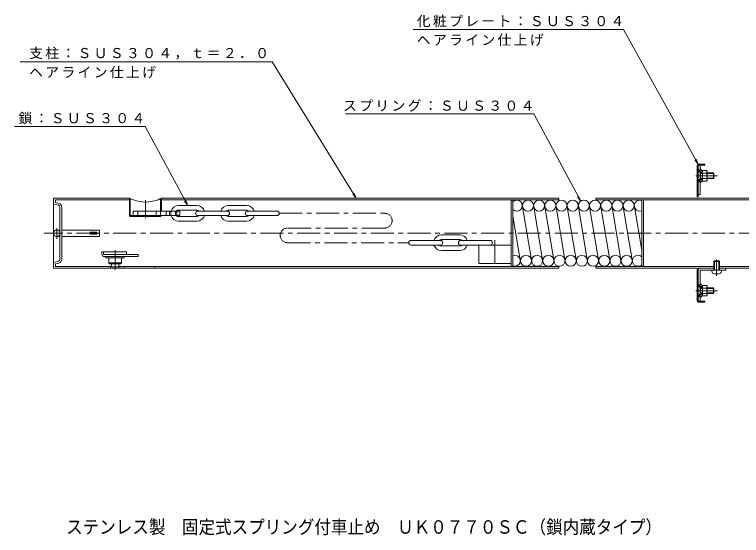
# Model space of a CAD drawing. Units: millimetres, scale not verified. Extents: x -807 to 893, y -677 to 467.
# Drawn here: x -515 to 276, y -677 to -111 of the extents above; entities that cross this region are included whole.
import ezdxf
from ezdxf.enums import TextEntityAlignment as Align

# ---------------------------------------------------------------- set-up
doc = ezdxf.new("R2010")
doc.units = ezdxf.units.MM
doc.header["$LTSCALE"] = 5
for name, pattern in [('CHAIN1', [8, 5, -1, 1, -1]), ('DASHED1', [1.8, 1.2, -0.6]), ('DOUBLE_CHAIN1', [8.8, 5, -1, 0.6, -0.6, 0.6, -1])]:
    doc.linetypes.add(name, pattern=pattern)
for name, color, linetype, lineweight in [('0-0_通り芯', 3, 'Continuous', 9), ('0-5_寸法', 7, 'Continuous', 9), ('0-6_ハッチ', 7, 'Continuous', 9), ('0-A', 7, 'Continuous', 9)]:
    doc.layers.add(name, color=color, linetype=linetype, lineweight=lineweight)
doc.layers.add('0-F', color=2, linetype='Continuous')
doc.styles.add('ＭＳ ゴシック', font='')
doc.styles.get('ＭＳ ゴシック').set_extended_font_data('MS Gothic')

msp = doc.modelspace()

# ---------------------------------------------------------------- linework, layer by layer
at = {"layer": '0-0_通り芯'}
for p, q in [((-472.213, -386.909), (-472.213, -310.609)), ((-472.213, -310.609), (-389.712, -310.609)), ((-470.212, -315.314), (-470.212, -312.609)), ((-470.212, -312.609), (-389.712, -312.609)), ((-466.325, -316.358), (-470.212, -315.314)), ((-354.713, -310.609), (77.287, -310.609)), ((-354.713, -312.609), (77.287, -312.609)), ((25.287, -384.759), (25.287, -312.759)), ((27.288, -312.759), (25.287, -312.759)), ((27.288, -312.759), (27.288, -384.759)), ((77.287, -310.609), (77.287, -312.609)), ((117.287, -312.609), (117.287, -310.609)), ((117.287, -310.609), (487.787, -310.609)), ((117.287, -312.609), (487.787, -312.609)), ((167.288, -312.609), (167.288, -384.909)), ((169.287, -312.609), (169.287, -384.909)), ((-472.213, -316.848), (-466.695, -318.327)), ((-465.212, -377.259), (-465.212, -320.259)), ((-463.212, -320.259), (-463.212, -377.259)), ((47.707, -379.745), (37.378, -317.772)), ((59.873, -379.745), (49.544, -317.772)), ((72.038, -379.745), (61.709, -317.772)), ((84.204, -379.745), (73.875, -317.772)), ((96.369, -379.745), (86.04, -317.772)), ((108.535, -379.745), (98.206, -317.772)), ((120.7, -379.745), (110.371, -317.772)), ((132.866, -379.745), (122.537, -317.772)), ((145.031, -379.745), (134.702, -317.772)), ((157.197, -379.745), (146.868, -317.772)), ((167.288, -367.296), (159.033, -317.772)), ((27.288, -330.221), (35.541, -379.745)), ((-465.212, -345.259), (-468.712, -345.259)), ((-468.712, -352.259), (-465.212, -352.259)), ((-419.712, -371.909), (-419.712, -368.909)), ((-472.213, -380.669), (-466.695, -379.191)), ((-417.713, -373.909), (-380.213, -373.909)), ((-412.212, -380.909), (-412.212, -375.409)), ((-398.213, -380.909), (-398.213, -375.409)), ((-380.213, -373.909), (-380.213, -371.909)), ((77.287, -386.909), (-472.213, -386.909)), ((-466.325, -381.159), (-470.212, -382.204)), ((-470.212, -382.204), (-470.212, -384.909)), ((-470.212, -384.909), (-409.213, -384.909)), ((-411.213, -381.909), (-412.212, -380.909)), ((-398.213, -380.909), (-412.212, -380.909)), ((-399.213, -381.909), (-411.213, -381.909)), ((-410.213, -384.909), (-410.213, -386.909)), ((-409.213, -385.409), (-409.213, -381.909)), ((-409.213, -385.409), (-401.212, -385.409)), ((-401.212, -385.409), (-401.212, -381.909)), ((-401.212, -384.909), (77.287, -384.909)), ((-400.213, -386.909), (-400.213, -384.909)), ((-399.213, -381.909), (-398.213, -380.909)), ((-395.213, -384.909), (-395.213, -386.909)), ((-362.213, -386.909), (-362.213, -384.909)), ((25.287, -384.759), (27.288, -384.759)), ((77.287, -386.909), (77.287, -384.909)), ((117.287, -384.909), (117.287, -386.909)), ((117.287, -384.909), (246.487, -384.909)), ((246.487, -386.909), (117.287, -386.909)), ((251.087, -384.909), (487.787, -384.909)), ((487.787, -386.909), (251.087, -386.909))]:
    msp.add_line(p, q, dxfattribs=at)
at = {"layer": '0-0_通り芯', "linetype": 'CHAIN1'}
for p, q in [((-468.712, -354.815), (-468.712, -343.163)), ((497.787, -348.759), (-482.213, -348.759)), ((-405.213, -388.444), (-405.213, -367.241))]:
    msp.add_line(p, q, dxfattribs=at)
at = {"layer": '0-0_通り芯'}
for points in [[(-463.212, -345.259), (-422.213, -345.259), (-422.213, -352.259), (-463.212, -352.259)], [(-419.712, -368.909), (-392.713, -368.909), (-392.713, -371.909)], [(-380.213, -371.909), (-417.713, -371.909), (-417.713, -368.909)], [(-415.213, -373.909), (-415.213, -375.409), (-395.213, -375.409), (-395.213, -373.909)]]:
    msp.add_lwpolyline(points, dxfattribs=at)
msp.add_lwpolyline([(-432.213, -347.759), (-432.213, -349.759), (-425.213, -349.759), (-425.213, -347.759)], close=True, dxfattribs=at)
for centre, radius in [((43.625, -318.759), 6), ((55.791, -318.759), 6), ((67.956, -318.759), 6), ((80.122, -318.759), 6), ((92.287, -318.759), 6), ((104.453, -318.759), 6), ((116.619, -318.759), 6), ((128.784, -318.759), 6), ((140.95, -318.759), 6), ((153.115, -318.759), 6), ((-468.712, -348.759), 3.5), ((41.46, -378.759), 6), ((53.625, -378.759), 6), ((65.791, -378.759), 6), ((77.957, -378.759), 6), ((90.122, -378.759), 6), ((102.287, -378.759), 6), ((114.453, -378.759), 6), ((126.618, -378.759), 6), ((138.784, -378.759), 6), ((150.949, -378.759), 6)]:
    msp.add_circle(centre, radius, dxfattribs=at)
for centre, radius, start, end in [((31.46, -318.759), 6, 225.94122, 134.05876), ((165.281, -318.759), 6, 70.45938, 289.5406), ((-467.213, -320.259), 2, 0, 75), ((-467.213, -320.259), 4, 0, 77.17656), ((-467.213, -377.259), 2, 285, 0), ((-467.213, -377.259), 4, 282.82343, 0), ((-417.713, -371.909), 2, 180, 270), ((29.294, -378.759), 6, 250.45938, 109.5406), ((163.115, -378.759), 6, 45.94122, 314.05876)]:
    msp.add_arc(centre, radius, start, end, dxfattribs=at)
at = {"layer": '0-5_寸法'}
for p, q in [((-81.191, -127.027), (147.65, -127.027)), ((228.787, -273.759), (147.65, -127.027)), ((-508.494, -162.205), (-234.416, -162.205)), ((-234.416, -162.205), (-143.082, -310.609)), ((-154.602, -218.853), (50.194, -218.853)), ((50.194, -218.853), (101.004, -313.849)), ((-514.591, -232.611), (-372.579, -232.611)), ((228.787, -273.759), (226.491, -268.215)), ((228.787, -273.759), (225.135, -268.999)), ((-143.082, -310.609), (-146.735, -305.849)), ((-143.082, -310.609), (-145.378, -305.065)), ((-326.018, -318.609), (-328.314, -313.065)), ((101.004, -313.849), (97.351, -309.089)), ((101.004, -313.849), (98.708, -308.306))]:
    msp.add_line(p, q, dxfattribs=at)
msp.add_lwpolyline([(-372.579, -232.611), (-326.018, -318.609), (-329.671, -313.849)], dxfattribs=at)
at = {"layer": '0-6_ハッチ'}
for p, q in [((-389.712, -329.609), (-389.712, -310.609)), ((-388.713, -311.106), (-388.713, -329.609)), ((-355.713, -311.106), (-355.713, -329.609)), ((-354.713, -324.609), (-354.713, -310.609)), ((-336.213, -318.609), (-316.213, -318.609)), ((-316.213, -323.609), (-336.213, -323.609)), ((-262.213, -318.609), (-282.213, -318.609)), ((-282.213, -323.609), (-262.213, -323.609)), ((-388.713, -329.609), (-334.712, -329.609)), ((-355.713, -330.609), (-388.713, -330.609)), ((-385.713, -324.609), (-385.713, -329.609)), ((-385.713, -324.609), (-334.712, -324.609)), ((-377.213, -330.609), (-377.213, -329.609)), ((-349.713, -329.609), (-349.713, -324.609)), ((-336.213, -330.609), (-316.213, -330.609)), ((-334.712, -324.609), (-334.712, -329.609)), ((-315.213, -324.609), (-283.212, -324.609)), ((-283.212, -329.609), (-315.213, -329.609)), ((-262.213, -330.609), (-282.213, -330.609)), ((-229.213, -324.609), (-261.212, -324.609)), ((-261.212, -329.609), (-229.213, -329.609)), ((-316.213, -335.609), (-336.213, -335.609)), ((-282.213, -335.609), (-262.213, -335.609)), ((-30.448, -350.609), (-50.448, -350.609)), ((-50.448, -355.609), (-30.448, -355.609)), ((-83.448, -356.609), (-51.448, -356.609)), ((-51.448, -361.609), (-83.448, -361.609)), ((-30.448, -362.609), (-50.448, -362.609)), ((2.552, -356.609), (-29.448, -356.609)), ((-29.448, -361.609), (25.287, -361.609)), ((-9.713, -361.609), (-9.713, -381.609)), ((-50.448, -367.609), (-30.448, -367.609)), ((-9.713, -381.609), (25.287, -381.609))]:
    msp.add_line(p, q, dxfattribs=at)
at = {"layer": '0-6_ハッチ', "linetype": 'CHAIN1'}
for p, q in [((-372.213, -312.895), (-372.213, -332.305)), ((-226.713, -327.109), (-112.073, -327.109)), ((-112.073, -343.109), (-217.713, -343.109)), ((-217.713, -359.109), (-85.948, -359.109)), ((7.787, -356.152), (7.787, -382.626))]:
    msp.add_line(p, q, dxfattribs=at)
at = {"layer": '0-6_ハッチ', "linetype": 'DASHED1'}
for p, q in [((-380.713, -324.609), (-380.713, -329.609)), ((-360.713, -329.609), (-360.713, -324.609)), ((-346.212, -329.609), (-346.212, -324.609)), ((-338.213, -324.609), (-338.213, -329.609))]:
    msp.add_line(p, q, dxfattribs=at)
at = {"layer": '0-6_ハッチ'}
for centre, radius, start, end in [((-372.213, -276.709), 38.15, 242.69574, 272.25336), ((-372.213, -276.709), 38.15, 272.39261, 297.30424), ((-336.213, -327.109), 8.5, 90, 163.0188), ((-336.213, -327.109), 3.5, 90, 128.65981), ((-316.213, -327.109), 8.5, 17.10463, 90), ((-316.213, -327.109), 3.5, 45.58469, 90), ((-282.213, -327.109), 8.5, 90, 162.89536), ((-282.213, -327.109), 3.5, 90, 134.4153), ((-262.213, -327.109), 8.5, 17.10463, 90), ((-262.213, -327.109), 3.5, 45.58469, 90), ((-388.713, -329.609), 1, 180, 270), ((-355.713, -329.609), 1, 270, 0), ((-336.213, -327.109), 8.5, 197.76813, 270), ((-336.213, -327.109), 3.5, 231.34018, 270), ((-315.213, -327.109), 2.5, 90, 270), ((-316.213, -327.109), 3.5, 270, 315), ((-316.213, -327.109), 8.5, 270, 342.89536), ((-282.213, -327.109), 8.5, 197.10463, 270), ((-282.213, -327.109), 3.5, 225, 270), ((-283.212, -327.109), 2.5, 270, 90), ((-261.212, -327.109), 2.5, 90, 270), ((-262.213, -327.109), 3.5, 270, 314.4153), ((-262.213, -327.109), 8.5, 270, 342.89536), ((-229.213, -327.109), 2.5, 270, 90), ((-50.448, -359.109), 8.5, 90, 162.89536), ((-50.448, -359.109), 3.5, 90, 134.4153), ((-30.448, -359.109), 8.5, 17.10463, 90), ((-30.448, -359.109), 3.5, 45.58469, 90), ((-83.448, -359.109), 2.5, 90, 270), ((-50.448, -359.109), 8.5, 197.10463, 270), ((-50.448, -359.109), 3.5, 225, 270), ((-51.448, -359.109), 2.5, 270, 90), ((-29.448, -359.109), 2.5, 90, 270), ((-30.448, -359.109), 3.5, 270, 314.4153), ((-30.448, -359.109), 8.5, 270, 342.89536), ((2.552, -359.109), 2.5, 270, 90)]:
    msp.add_arc(centre, radius, start, end, dxfattribs=at)
at = {"layer": '0-6_ハッチ', "linetype": 'DASHED1'}
for radius, start, end in [(8.5, 163.0188, 197.76813), (3.5, 128.65981, 231.34018)]:
    msp.add_arc((-336.213, -327.109), radius, start, end, dxfattribs=at)
at = {"layer": '0-6_ハッチ', "linetype": 'CHAIN1'}
for centre, start, end in [((-112.073, -335.109), 270, 90), ((-217.713, -351.109), 90, 270)]:
    msp.add_arc(centre, 8, start, end, dxfattribs=at)
at = {"layer": '0-A'}
for p, q in [((227.787, -274.759), (227.787, -309.259)), ((228.788, -273.759), (235.787, -273.759)), ((228.788, -274.759), (228.788, -309.259)), ((230.787, -274.759), (230.787, -306.609)), ((228.788, -306.609), (230.787, -306.609)), ((228.788, -309.259), (227.787, -309.259)), ((246.487, -378.909), (245.787, -379.609)), ((251.087, -378.909), (246.487, -378.909)), ((246.487, -388.909), (246.487, -378.909)), ((251.788, -379.609), (251.087, -378.909)), ((251.087, -378.909), (251.087, -388.909)), ((245.787, -379.609), (245.787, -388.909)), ((245.787, -379.609), (251.788, -379.609)), ((251.788, -379.609), (251.788, -388.909)), ((228.788, -388.259), (227.787, -388.259)), ((227.787, -422.759), (227.787, -388.259)), ((228.788, -422.759), (228.788, -388.259)), ((243.537, -389.909), (243.537, -388.909)), ((251.037, -392.909), (246.538, -392.909)), ((254.037, -389.909), (254.037, -388.909)), ((228.788, -423.759), (235.787, -423.759))]:
    msp.add_line(p, q, dxfattribs=at)
at = {"layer": '0-A', "linetype": 'DOUBLE_CHAIN1'}
for p, q in [((227.787, -279.759), (231.287, -283.259)), ((231.994, -282.552), (228.788, -279.344)), ((230.787, -278.516), (233.409, -281.137)), ((231.287, -283.259), (233.409, -281.137)), ((231.287, -283.259), (231.287, -289.259)), ((233.409, -283.259), (231.287, -283.259)), ((233.409, -283.759), (231.287, -283.759)), ((237.918, -283.372), (233.409, -283.372)), ((245.287, -283.259), (238.409, -283.259)), ((245.787, -283.759), (238.409, -283.759)), ((245.787, -283.759), (245.287, -283.259)), ((245.287, -283.259), (245.287, -289.259)), ((245.787, -288.759), (245.787, -283.759)), ((249.787, -286.259), (226.227, -286.259)), ((231.287, -289.259), (227.787, -292.759)), ((228.788, -293.173), (231.994, -289.966)), ((233.409, -291.38), (230.787, -294.001)), ((231.287, -288.759), (233.409, -288.759)), ((233.409, -291.38), (231.287, -289.259)), ((231.287, -289.259), (233.409, -289.259)), ((233.409, -289.145), (237.918, -289.145)), ((238.409, -288.759), (245.787, -288.759)), ((238.409, -289.259), (245.287, -289.259)), ((245.287, -289.259), (245.787, -288.759)), ((231.287, -408.259), (227.787, -404.759)), ((228.788, -404.344), (231.994, -407.552)), ((233.409, -406.137), (230.787, -403.516)), ((233.409, -406.137), (231.287, -408.259)), ((231.287, -414.259), (231.287, -408.259)), ((231.287, -408.259), (233.409, -408.259)), ((231.287, -408.759), (233.409, -408.759)), ((233.409, -408.372), (237.918, -408.372)), ((238.409, -408.259), (245.287, -408.259)), ((238.409, -408.759), (245.787, -408.759)), ((245.287, -408.259), (245.787, -408.759)), ((245.287, -414.259), (245.287, -408.259)), ((245.787, -408.759), (245.787, -413.759)), ((249.787, -411.259), (226.227, -411.259)), ((227.787, -417.759), (231.287, -414.259)), ((231.994, -414.966), (228.788, -418.173)), ((230.787, -419.001), (233.409, -416.38)), ((233.409, -413.759), (231.287, -413.759)), ((231.287, -414.259), (233.409, -416.38)), ((233.409, -414.259), (231.287, -414.259)), ((237.918, -414.145), (233.409, -414.145)), ((245.787, -413.759), (238.409, -413.759)), ((245.287, -414.259), (238.409, -414.259)), ((245.787, -413.759), (245.287, -414.259))]:
    msp.add_line(p, q, dxfattribs=at)
at = {"layer": '0-A', "linetype": 'CHAIN1'}
msp.add_line((248.787, -377.286), (248.787, -394.944), dxfattribs=at)
at = {"layer": '0-A'}
for points in [[(235.787, -273.759), (235.787, -274.759), (228.788, -274.759)], [(230.787, -422.759), (230.787, -388.909), (258.788, -388.909), (258.788, -386.909)], [(235.787, -423.759), (235.787, -422.759), (228.788, -422.759)]]:
    msp.add_lwpolyline(points, dxfattribs=at)
at = {"layer": '0-A', "linetype": 'DOUBLE_CHAIN1'}
for points in [[(233.409, -292.009), (237.918, -292.009), (238.409, -291.159), (238.409, -281.359), (237.918, -280.509), (233.409, -280.509)], [(233.409, -405.509), (237.918, -405.509), (238.409, -406.359), (238.409, -416.159), (237.918, -417.009), (233.409, -417.009)]]:
    msp.add_lwpolyline(points, close=True, dxfattribs=at)
at = {"layer": '0-A'}
for centre, radius, start, end in [((228.788, -274.759), 1, 90, 180), ((230.787, -388.909), 2, 90, 180), ((246.538, -389.909), 3, 180, 270), ((251.037, -389.909), 3, 270, 0), ((228.788, -422.759), 1, 180, 270)]:
    msp.add_arc(centre, radius, start, end, dxfattribs=at)
at = {"layer": '0-A', "linetype": 'DOUBLE_CHAIN1'}
for centre, radius, start, end in [((236.146, -281.965), 2.262, 321.54424, 30), ((229.673, -286.259), 8.736, 340.7039, 19.29608), ((236.146, -290.552), 2.262, 330, 38.45575), ((236.146, -406.965), 2.262, 321.54424, 30), ((229.673, -411.259), 8.736, 340.7039, 19.29608), ((236.146, -415.552), 2.262, 330, 38.45575)]:
    msp.add_arc(centre, radius, start, end, dxfattribs=at)

# ---------------------------------------------------------------- texts
at = {"layer": '0-5_寸法', "char_height": 11, "attachment_point": 7, "style": 'ＭＳ ゴシック'}
for s, insert in [('\\T1.17;化粧プレート：ＳＵＳ３０４', (-77.22, -124.728)), ('\\T1.17;ヘアライン仕上げ', (-77.22, -145.184)), ('\\T1.17;支柱：ＳＵＳ３０４，ｔ＝２．０', (-498.708, -159.906)), ('\\T1.17;ヘアライン仕上げ', (-498.708, -180.386)), ('\\T1.17;スプリング：ＳＵＳ３０４', (-157.402, -216.553)), ('\\T1.17;鎖：ＳＵＳ３０４', (-510.352, -230.312))]:
    msp.add_mtext(s, dxfattribs=dict(at, insert=insert))
at = {"layer": '0-F', "style": 'ＭＳ ゴシック', "width": 0.9}
msp.add_text('ステンレス製\u3000固定式スプリング付車止め\u3000ＵＫ０７７０ＳＣ（鎖内蔵タイプ）', height=14.66, dxfattribs=at).set_placement((-458.524, -679.964), align=Align.BOTTOM_LEFT)

doc.saveas('drawing.dxf')
